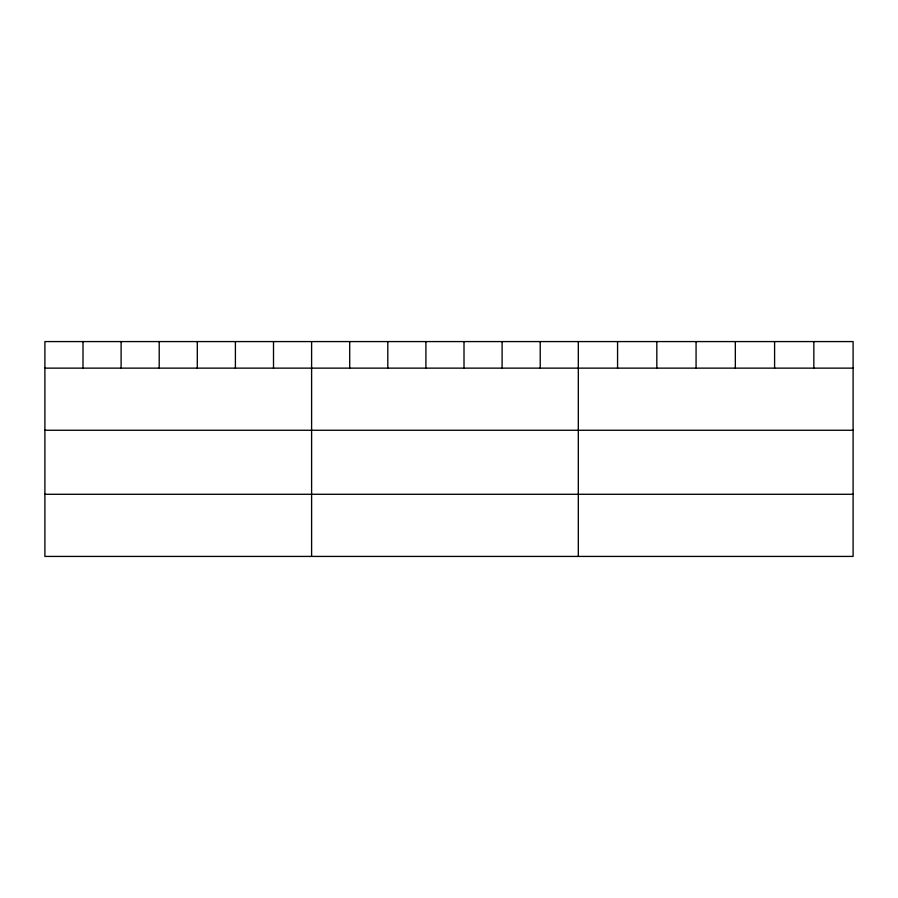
<?xml version="1.0" encoding="UTF-8"?>
<svg xmlns="http://www.w3.org/2000/svg" width="898" height="898" viewBox="0 0 898 898"><rect width="100%" height="100%" fill="white"/><g stroke="black" fill="none" stroke-linecap="round" stroke-linejoin="round"><path stroke-width="1.35" d="M853.1 368.135L853.1 556.423L44.9 556.423L44.9 341.577L853.1 341.577L853.1 368.135L44.9 368.135M44.9 430.265L853.1 430.265M44.9 494.282L853.1 494.282M813.846 341.577L813.846 368.135M774.592 341.577L774.592 368.135M735.339 341.577L735.339 368.135M696.073 341.577L696.073 368.135M656.82 341.577L656.82 368.135M617.566 341.577L617.566 368.135M578.312 341.577L578.312 556.423M540.214 341.577L540.214 368.135M502.105 341.577L502.105 368.135M464.008 341.577L464.008 368.135M425.91 341.577L425.91 368.135M387.813 341.577L387.813 368.135M349.704 341.577L349.704 368.135M311.606 341.577L311.606 556.423M273.508 341.577L273.508 368.135M235.399 341.577L235.399 368.135M197.302 341.577L197.302 368.135M159.204 341.577L159.204 368.135M121.107 341.577L121.107 368.135M82.998 341.577L82.998 368.135"/></g></svg>
